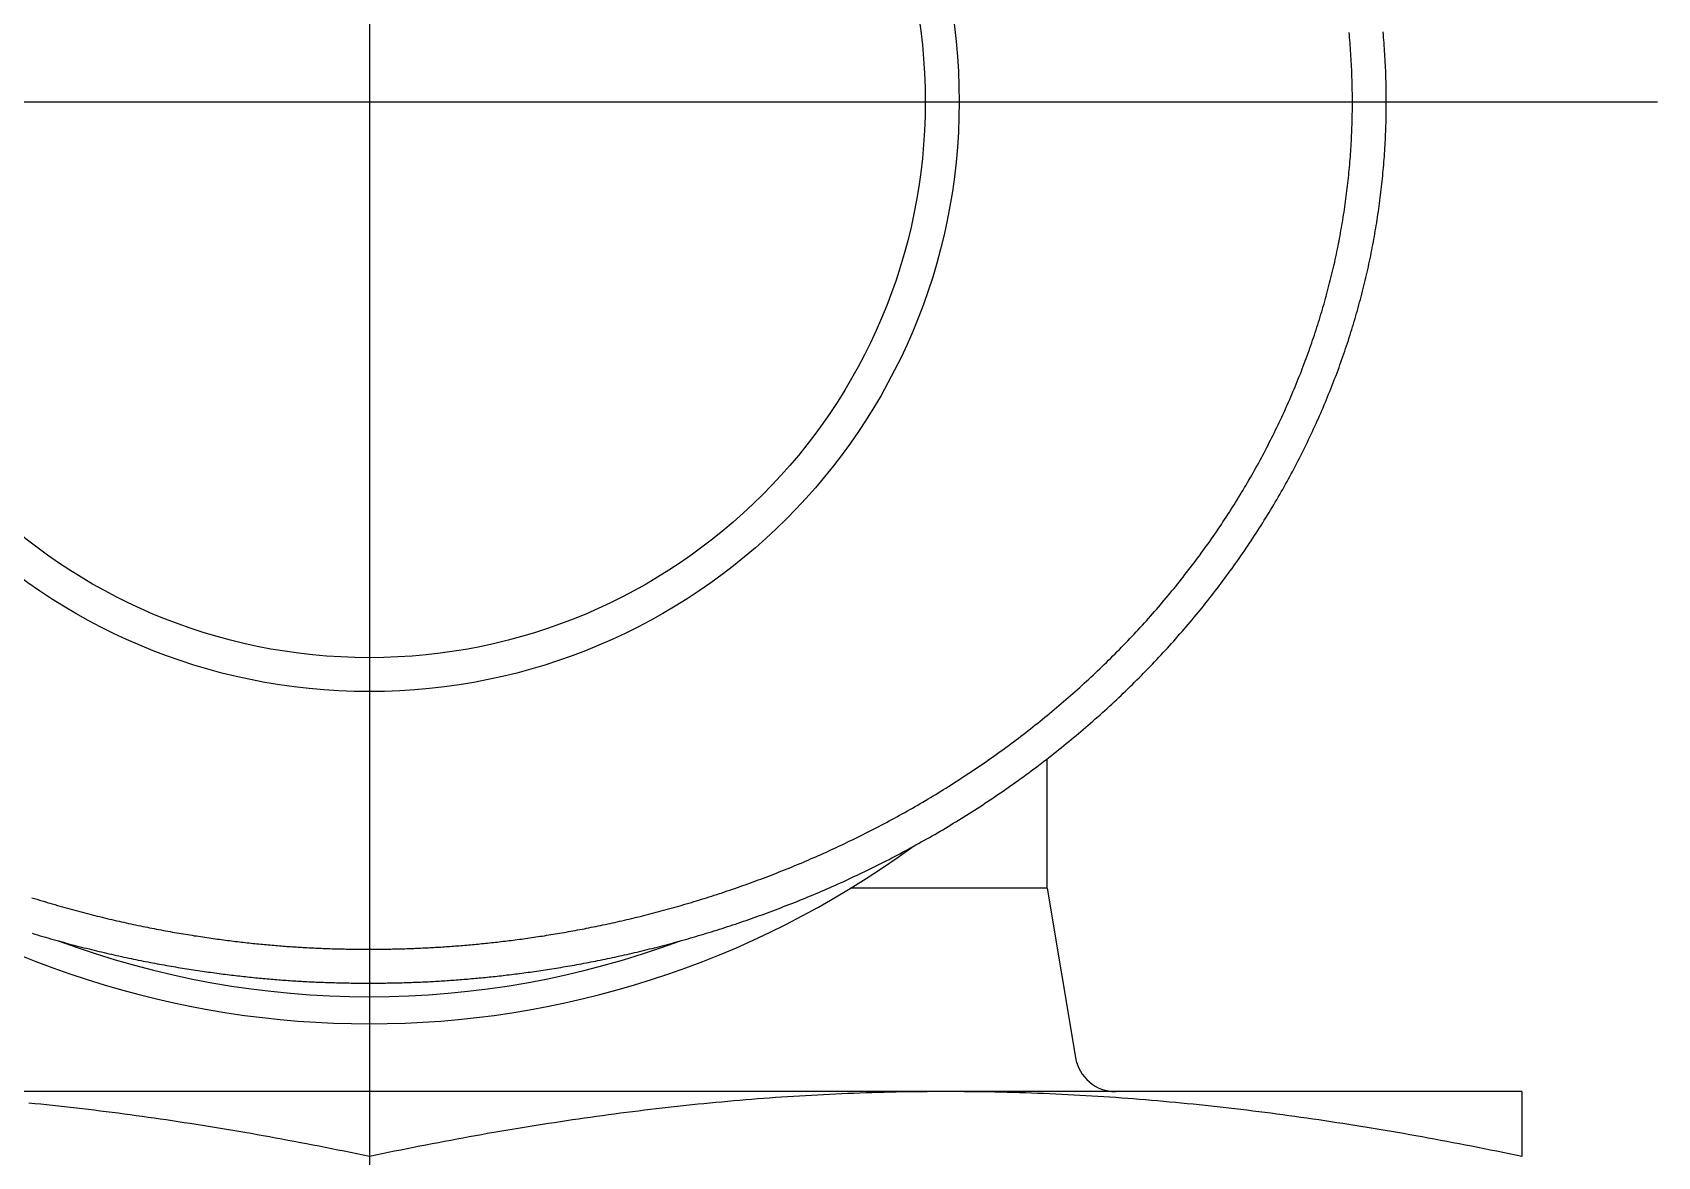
# Model space of a CAD drawing. Extents: x -15.1 to 61.5, y -18.2 to 47.6.
# Drawn here: x 49.56 to 61.54, y 31.02 to 39.31 of the extents above; entities that cross this region are included whole.
import ezdxf

# ---------------------------------------------------------------- set-up
doc = ezdxf.new("R2010")
doc.units = 0
doc.linetypes.add('CENTER', pattern=[50.8, 31.75, -6.35, 6.35, -6.35])
doc.layers.get('0').update_dxf_attribs({"linetype": 'CONTINUOUS'})
doc.layers.add('CENTER', color=1, linetype='CENTER')

msp = doc.modelspace()

# ---------------------------------------------------------------- linework, layer by layer
at = {"color": 7, "linetype": 'CONTINUOUS'}
for p, q in [((57.041369, 33), (57.041369, 33.955186)), ((57.041369, 33), (55.591017, 33)), ((57.041369, 33), (57.249589, 31.75068)), ((60.541369, 31.5), (43.541369, 31.5)), ((60.541369, 31.5), (60.541369, 31.021396))]:
    msp.add_line(p, q, dxfattribs=at)
at = {"color": 7}
for points in [[(52.0414, 32.3, 0), (52.0549, 32.3, 0), (52.0684, 32.3, 0), (52.0819, 32.3001, 0), (52.0954, 32.3002, 0), (52.1089, 32.3002, 0), (52.1224, 32.3004, 0), (52.1359, 32.3005, 0), (52.1494, 32.3006, 0), (52.1629, 32.3008, 0), (52.1764, 32.301, 0), (52.1899, 32.3012, 0), (52.2034, 32.3014, 0), (52.2168, 32.3017, 0), (52.2303, 32.302, 0), (52.2438, 32.3023, 0), (52.2573, 32.3026, 0), (52.2708, 32.3029, 0), (52.2843, 32.3033, 0), (52.2978, 32.3037, 0), (52.3113, 32.3041, 0), (52.3249, 32.3045, 0), (52.3384, 32.305, 0), (52.352, 32.3054, 0), (52.3655, 32.3059, 0), (52.3791, 32.3064, 0), (52.3926, 32.307, 0), (52.4062, 32.3075, 0), (52.4198, 32.3081, 0), (52.4334, 32.3087, 0), (52.4471, 32.3094, 0), (52.4607, 32.31, 0), (52.4744, 32.3107, 0), (52.4881, 32.3114, 0), (52.5018, 32.3121, 0), (52.5155, 32.3128, 0), (52.5292, 32.3136, 0), (52.543, 32.3144, 0), (52.5567, 32.3152, 0), (52.5705, 32.3161, 0), (52.5844, 32.3169, 0), (52.5982, 32.3178, 0), (52.6121, 32.3187, 0), (52.626, 32.3197, 0), (52.6399, 32.3206, 0), (52.6538, 32.3216, 0), (52.6678, 32.3226, 0), (52.6818, 32.3237, 0), (52.6958, 32.3247, 0), (52.7099, 32.3258, 0), (52.724, 32.3269, 0), (52.7381, 32.3281, 0), (52.7523, 32.3292, 0), (52.7665, 32.3304, 0), (52.7807, 32.3316, 0), (52.795, 32.3329, 0), (52.8093, 32.3342, 0), (52.8236, 32.3354, 0), (52.838, 32.3368, 0), (52.8524, 32.3381, 0), (52.8668, 32.3395, 0), (52.8813, 32.3409, 0), (52.8958, 32.3423, 0), (52.9104, 32.3438, 0), (52.925, 32.3453, 0), (52.9396, 32.3468, 0), (52.9543, 32.3483, 0), (52.9691, 32.3499, 0), (52.9839, 32.3515, 0), (52.9987, 32.3532, 0), (53.0136, 32.3548, 0), (53.0285, 32.3565, 0), (53.0435, 32.3583, 0), (53.0585, 32.36, 0), (53.0736, 32.3618, 0), (53.0887, 32.3637, 0), (53.1039, 32.3656, 0), (53.1192, 32.3675, 0), (53.1345, 32.3694, 0), (53.1498, 32.3714, 0), (53.1652, 32.3734, 0), (53.1807, 32.3754, 0), (53.1962, 32.3775, 0), (53.2118, 32.3796, 0), (53.2274, 32.3818, 0), (53.2431, 32.384, 0), (53.2589, 32.3862, 0), (53.2747, 32.3885, 0), (53.2906, 32.3908, 0), (53.3065, 32.3932, 0), (53.3226, 32.3955, 0), (53.3387, 32.398, 0), (53.3548, 32.4005, 0), (53.3711, 32.403, 0), (53.3874, 32.4055, 0), (53.4037, 32.4081, 0), (53.4202, 32.4108, 0), (53.4367, 32.4135, 0), (53.4532, 32.4162, 0), (53.4699, 32.419, 0), (53.4866, 32.4218, 0), (53.5034, 32.4247, 0), (53.5202, 32.4276, 0), (53.5371, 32.4306, 0), (53.554, 32.4336, 0), (53.5711, 32.4366, 0), (53.5882, 32.4397, 0), (53.6053, 32.4429, 0), (53.6225, 32.4461, 0), (53.6398, 32.4493, 0), (53.6571, 32.4526, 0), (53.6745, 32.456, 0), (53.692, 32.4594, 0), (53.7095, 32.4628, 0), (53.7271, 32.4663, 0), (53.7447, 32.4699, 0), (53.7624, 32.4735, 0), (53.7802, 32.4771, 0), (53.798, 32.4808, 0), (53.8159, 32.4846, 0), (53.8338, 32.4884, 0), (53.8517, 32.4922, 0), (53.8697, 32.4961, 0), (53.8878, 32.5001, 0), (53.9059, 32.5041, 0), (53.9241, 32.5082, 0), (53.9423, 32.5123, 0), (53.9605, 32.5165, 0), (53.9788, 32.5207, 0), (53.9971, 32.525, 0), (54.0155, 32.5293, 0), (54.034, 32.5337, 0), (54.0524, 32.5382, 0), (54.0709, 32.5427, 0), (54.0895, 32.5472, 0), (54.1081, 32.5519, 0), (54.1267, 32.5565, 0), (54.1454, 32.5613, 0), (54.1641, 32.566, 0), (54.1829, 32.5709, 0), (54.2016, 32.5758, 0), (54.2205, 32.5807, 0), (54.2393, 32.5857, 0), (54.2582, 32.5908, 0), (54.2772, 32.5959, 0), (54.2961, 32.6011, 0), (54.3152, 32.6063, 0), (54.3342, 32.6116, 0), (54.3533, 32.6169, 0), (54.3724, 32.6223, 0), (54.3915, 32.6278, 0), (54.4107, 32.6333, 0), (54.4299, 32.6389, 0), (54.4491, 32.6445, 0), (54.4684, 32.6502, 0), (54.4877, 32.6559, 0), (54.507, 32.6617, 0), (54.5263, 32.6676, 0), (54.5457, 32.6735, 0), (54.5651, 32.6795, 0), (54.5845, 32.6856, 0), (54.6039, 32.6917, 0), (54.6234, 32.6978, 0), (54.6429, 32.704, 0), (54.6624, 32.7103, 0), (54.682, 32.7167, 0), (54.7015, 32.7231, 0), (54.7211, 32.7295, 0), (54.7407, 32.736, 0), (54.7604, 32.7426, 0), (54.78, 32.7493, 0), (54.7997, 32.756, 0), (54.8193, 32.7627, 0), (54.839, 32.7695, 0), (54.8588, 32.7764, 0), (54.8785, 32.7834, 0), (54.8982, 32.7904, 0), (54.918, 32.7975, 0), (54.9378, 32.8046, 0), (54.9576, 32.8118, 0), (54.9774, 32.819, 0), (54.9972, 32.8264, 0), (55.017, 32.8337, 0), (55.0369, 32.8412, 0), (55.0567, 32.8487, 0), (55.0766, 32.8563, 0), (55.0965, 32.8639, 0), (55.1163, 32.8716, 0), (55.1362, 32.8794, 0), (55.1561, 32.8872, 0), (55.176, 32.8951, 0), (55.1959, 32.903, 0), (55.2159, 32.9111, 0), (55.2358, 32.9191, 0), (55.2557, 32.9273, 0), (55.2756, 32.9355, 0), (55.2956, 32.9438, 0), (55.3155, 32.9521, 0), (55.3354, 32.9605, 0), (55.3554, 32.969, 0), (55.3753, 32.9775, 0), (55.3953, 32.9861, 0), (55.4152, 32.9948, 0), (55.4351, 33.0035, 0), (55.4551, 33.0123, 0), (55.475, 33.0212, 0), (55.495, 33.0302, 0), (55.5149, 33.0392, 0), (55.5349, 33.0482, 0), (55.5548, 33.0574, 0), (55.5748, 33.0666, 0), (55.5947, 33.0759, 0), (55.6147, 33.0852, 0), (55.6347, 33.0946, 0), (55.6546, 33.1041, 0), (55.6746, 33.1137, 0), (55.6945, 33.1233, 0), (55.7145, 33.133, 0), (55.7344, 33.1427, 0), (55.7544, 33.1525, 0), (55.7743, 33.1624, 0), (55.7942, 33.1724, 0), (55.8142, 33.1824, 0), (55.8341, 33.1925, 0), (55.854, 33.2027, 0), (55.8739, 33.2129, 0), (55.8938, 33.2232, 0), (55.9137, 33.2336, 0), (55.9336, 33.244, 0), (55.9535, 33.2545, 0), (55.9733, 33.2651, 0), (55.9932, 33.2757, 0), (56.013, 33.2864, 0), (56.0329, 33.2972, 0), (56.0527, 33.308, 0), (56.0725, 33.3189, 0), (56.0923, 33.3299, 0), (56.1121, 33.3409, 0), (56.1318, 33.352, 0), (56.1516, 33.3632, 0), (56.1713, 33.3745, 0), (56.1911, 33.3858, 0), (56.2108, 33.3972, 0), (56.2304, 33.4086, 0), (56.2501, 33.4201, 0), (56.2698, 33.4317, 0), (56.2894, 33.4434, 0), (56.309, 33.4551, 0), (56.3286, 33.4669, 0), (56.3482, 33.4787, 0), (56.3678, 33.4906, 0), (56.3873, 33.5026, 0), (56.4068, 33.5147, 0), (56.4263, 33.5268, 0), (56.4458, 33.539, 0), (56.4652, 33.5513, 0), (56.4846, 33.5636, 0), (56.504, 33.576, 0), (56.5234, 33.5885, 0), (56.5427, 33.601, 0), (56.5621, 33.6136, 0), (56.5814, 33.6262, 0), (56.6006, 33.639, 0), (56.6199, 33.6518, 0), (56.6391, 33.6646, 0), (56.6583, 33.6776, 0), (56.6774, 33.6906, 0), (56.6965, 33.7036, 0), (56.7156, 33.7168, 0), (56.7347, 33.73, 0), (56.7537, 33.7433, 0), (56.7727, 33.7566, 0), (56.7917, 33.77, 0), (56.8106, 33.7835, 0), (56.8295, 33.797, 0), (56.8484, 33.8106, 0), (56.8672, 33.8243, 0), (56.886, 33.838, 0), (56.9047, 33.8518, 0), (56.9234, 33.8657, 0), (56.9421, 33.8797, 0), (56.9608, 33.8936, 0), (56.9794, 33.9077, 0), (56.9979, 33.9218, 0), (57.0164, 33.936, 0), (57.0349, 33.9503, 0), (57.0534, 33.9646, 0), (57.0717, 33.979, 0), (57.0901, 33.9934, 0), (57.1084, 34.0079, 0), (57.1267, 34.0225, 0), (57.1449, 34.0371, 0), (57.1631, 34.0518, 0), (57.1812, 34.0666, 0), (57.1993, 34.0814, 0), (57.2173, 34.0963, 0), (57.2353, 34.1112, 0), (57.2533, 34.1262, 0), (57.2712, 34.1412, 0), (57.289, 34.1564, 0), (57.3069, 34.1715, 0), (57.3246, 34.1867, 0), (57.3423, 34.202, 0), (57.36, 34.2174, 0), (57.3776, 34.2328, 0), (57.3951, 34.2482, 0), (57.4127, 34.2638, 0), (57.4301, 34.2793, 0), (57.4475, 34.295, 0), (57.4649, 34.3106, 0), (57.4822, 34.3264, 0), (57.4994, 34.3422, 0), (57.5166, 34.358, 0), (57.5337, 34.3739, 0), (57.5508, 34.3899, 0), (57.5678, 34.4059, 0), (57.5848, 34.422, 0), (57.6017, 34.4381, 0), (57.6185, 34.4543, 0), (57.6353, 34.4705, 0), (57.6521, 34.4868, 0), (57.6687, 34.5031, 0), (57.6853, 34.5195, 0), (57.7019, 34.5359, 0), (57.7184, 34.5524, 0), (57.7348, 34.569, 0), (57.7512, 34.5856, 0), (57.7675, 34.6022, 0), (57.7838, 34.6189, 0), (57.7999, 34.6356, 0), (57.8161, 34.6524, 0), (57.8321, 34.6693, 0), (57.8481, 34.6861, 0), (57.864, 34.7031, 0), (57.8799, 34.7201, 0), (57.8957, 34.7371, 0), (57.9114, 34.7542, 0), (57.9271, 34.7713, 0), (57.9427, 34.7885, 0), (57.9582, 34.8057, 0), (57.9736, 34.8229, 0), (57.989, 34.8402, 0), (58.0043, 34.8576, 0), (58.0196, 34.875, 0), (58.0347, 34.8924, 0), (58.0498, 34.9099, 0), (58.0649, 34.9274, 0), (58.0798, 34.9449, 0), (58.0947, 34.9625, 0), (58.1095, 34.9802, 0), (58.1243, 34.9978, 0), (58.139, 35.0155, 0), (58.1536, 35.0333, 0), (58.1681, 35.0511, 0), (58.1826, 35.0689, 0), (58.197, 35.0868, 0), (58.2113, 35.1047, 0), (58.2255, 35.1226, 0), (58.2397, 35.1406, 0), (58.2538, 35.1586, 0), (58.2678, 35.1766, 0), (58.2818, 35.1947, 0), (58.2957, 35.2128, 0), (58.3095, 35.231, 0), (58.3232, 35.2492, 0), (58.3369, 35.2674, 0), (58.3504, 35.2856, 0), (58.3639, 35.3039, 0), (58.3774, 35.3222, 0), (58.3907, 35.3405, 0), (58.404, 35.3589, 0), (58.4172, 35.3773, 0), (58.4303, 35.3958, 0), (58.4434, 35.4142, 0), (58.4564, 35.4327, 0), (58.4693, 35.4512, 0), (58.4821, 35.4698, 0), (58.4948, 35.4884, 0), (58.5075, 35.507, 0), (58.5201, 35.5256, 0), (58.5326, 35.5442, 0), (58.5451, 35.5629, 0), (58.5574, 35.5816, 0), (58.5697, 35.6004, 0), (58.5819, 35.6191, 0), (58.594, 35.6379, 0), (58.6061, 35.6567, 0), (58.618, 35.6756, 0), (58.6299, 35.6944, 0), (58.6417, 35.7133, 0), (58.6535, 35.7322, 0), (58.6651, 35.7511, 0), (58.6767, 35.7701, 0), (58.6882, 35.789, 0), (58.6996, 35.808, 0), (58.7109, 35.827, 0), (58.7221, 35.846, 0), (58.7333, 35.8651, 0), (58.7444, 35.8842, 0), (58.7554, 35.9032, 0), (58.7663, 35.9224, 0), (58.7772, 35.9415, 0), (58.788, 35.9606, 0), (58.7987, 35.9798, 0), (58.8093, 35.999, 0), (58.8198, 36.0182, 0), (58.8303, 36.0375, 0), (58.8407, 36.0567, 0), (58.851, 36.076, 0), (58.8612, 36.0953, 0), (58.8714, 36.1146, 0), (58.8814, 36.1339, 0), (58.8914, 36.1533, 0), (58.9014, 36.1726, 0), (58.9112, 36.192, 0), (58.921, 36.2114, 0), (58.9307, 36.2308, 0), (58.9403, 36.2503, 0), (58.9498, 36.2697, 0), (58.9592, 36.2892, 0), (58.9686, 36.3087, 0), (58.9779, 36.3282, 0), (58.9871, 36.3477, 0), (58.9963, 36.3673, 0), (59.0053, 36.3868, 0), (59.0143, 36.4064, 0), (59.0232, 36.426, 0), (59.0321, 36.4456, 0), (59.0408, 36.4652, 0), (59.0495, 36.4849, 0), (59.0581, 36.5045, 0), (59.0666, 36.5242, 0), (59.0751, 36.5439, 0), (59.0835, 36.5636, 0), (59.0918, 36.5833, 0), (59.1, 36.603, 0), (59.1081, 36.6228, 0), (59.1162, 36.6425, 0), (59.1242, 36.6623, 0), (59.1321, 36.6821, 0), (59.1399, 36.7019, 0), (59.1477, 36.7217, 0), (59.1553, 36.7415, 0), (59.1629, 36.7613, 0), (59.1705, 36.7812, 0), (59.1779, 36.8011, 0), (59.1853, 36.8209, 0), (59.1926, 36.8408, 0), (59.1998, 36.8607, 0), (59.2069, 36.8806, 0), (59.214, 36.9006, 0), (59.221, 36.9205, 0), (59.2279, 36.9404, 0), (59.2347, 36.9604, 0), (59.2415, 36.9804, 0), (59.2482, 37.0003, 0), (59.2548, 37.0203, 0), (59.2613, 37.0403, 0), (59.2678, 37.0603, 0), (59.2741, 37.0804, 0), (59.2804, 37.1004, 0), (59.2867, 37.1204, 0), (59.2928, 37.1405, 0), (59.2989, 37.1605, 0), (59.3049, 37.1806, 0), (59.3108, 37.2007, 0), (59.3166, 37.2208, 0), (59.3224, 37.2409, 0), (59.3281, 37.261, 0), (59.3337, 37.2811, 0), (59.3393, 37.3012, 0), (59.3447, 37.3213, 0), (59.3501, 37.3415, 0), (59.3554, 37.3616, 0), (59.3607, 37.3818, 0), (59.3658, 37.4019, 0), (59.3709, 37.4221, 0), (59.3759, 37.4423, 0), (59.3809, 37.4625, 0), (59.3857, 37.4827, 0), (59.3905, 37.5029, 0), (59.3952, 37.5231, 0), (59.3999, 37.5433, 0), (59.4044, 37.5635, 0), (59.4089, 37.5837, 0), (59.4133, 37.604, 0), (59.4177, 37.6242, 0), (59.4219, 37.6445, 0), (59.4261, 37.6647, 0), (59.4302, 37.685, 0), (59.4342, 37.7052, 0), (59.4382, 37.7255, 0), (59.4421, 37.7458, 0), (59.4459, 37.7661, 0), (59.4496, 37.7864, 0), (59.4533, 37.8067, 0), (59.4569, 37.827, 0), (59.4604, 37.8473, 0), (59.4638, 37.8676, 0), (59.4672, 37.8879, 0), (59.4705, 37.9082, 0), (59.4737, 37.9285, 0), (59.4768, 37.9489, 0), (59.4799, 37.9692, 0), (59.4828, 37.9895, 0), (59.4858, 38.0099, 0), (59.4886, 38.0302, 0), (59.4914, 38.0506, 0), (59.494, 38.0709, 0), (59.4967, 38.0913, 0), (59.4992, 38.1116, 0), (59.5017, 38.132, 0), (59.5041, 38.1524, 0), (59.5064, 38.1727, 0), (59.5086, 38.1931, 0), (59.5108, 38.2135, 0), (59.5129, 38.2339, 0), (59.5149, 38.2542, 0), (59.5168, 38.2746, 0), (59.5187, 38.295, 0), (59.5205, 38.3154, 0), (59.5222, 38.3358, 0), (59.5239, 38.3562, 0), (59.5254, 38.3766, 0), (59.5269, 38.397, 0), (59.5284, 38.4174, 0), (59.5297, 38.4378, 0), (59.531, 38.4582, 0), (59.5322, 38.4786, 0), (59.5333, 38.499, 0), (59.5344, 38.5194, 0), (59.5354, 38.5398, 0), (59.5363, 38.5602, 0), (59.5371, 38.5807, 0), (59.5378, 38.6011, 0), (59.5385, 38.6215, 0), (59.5391, 38.6419, 0), (59.5397, 38.6623, 0), (59.5401, 38.6827, 0), (59.5405, 38.7032, 0), (59.5408, 38.7236, 0), (59.5411, 38.744, 0), (59.5412, 38.7644, 0), (59.5413, 38.7848, 0), (59.5414, 38.8053, 0), (59.5413, 38.8257, 0), (59.5412, 38.8461, 0), (59.541, 38.8665, 0), (59.5407, 38.8869, 0), (59.5403, 38.9073, 0), (59.5399, 38.9277, 0), (59.5394, 38.9481, 0), (59.5388, 38.9685, 0), (59.5382, 38.9889, 0), (59.5375, 39.0093, 0), (59.5367, 39.0297, 0), (59.5358, 39.0501, 0), (59.5349, 39.0705, 0), (59.5338, 39.0909, 0), (59.5328, 39.1113, 0), (59.5316, 39.1317, 0), (59.5304, 39.1521, 0), (59.529, 39.1724, 0), (59.5277, 39.1928, 0), (59.5262, 39.2132, 0), (59.5247, 39.2335, 0), (59.5231, 39.2539, 0), (59.5214, 39.2742, 0), (59.5196, 39.2946, 0), (59.5178, 39.3149, 0)], [(52.0414, 32.55, 0), (52.0545, 32.55, 0), (52.0676, 32.55, 0), (52.0808, 32.5501, 0), (52.0939, 32.5502, 0), (52.107, 32.5502, 0), (52.1201, 32.5503, 0), (52.1332, 32.5505, 0), (52.1463, 32.5506, 0), (52.1594, 32.5508, 0), (52.1725, 32.551, 0), (52.1856, 32.5512, 0), (52.1987, 32.5514, 0), (52.2118, 32.5517, 0), (52.2249, 32.5519, 0), (52.238, 32.5522, 0), (52.2511, 32.5525, 0), (52.2642, 32.5528, 0), (52.2773, 32.5532, 0), (52.2904, 32.5536, 0), (52.3035, 32.554, 0), (52.3167, 32.5544, 0), (52.3298, 32.5548, 0), (52.343, 32.5553, 0), (52.3561, 32.5557, 0), (52.3693, 32.5562, 0), (52.3825, 32.5568, 0), (52.3957, 32.5573, 0), (52.4089, 32.5579, 0), (52.4221, 32.5585, 0), (52.4354, 32.5591, 0), (52.4486, 32.5597, 0), (52.4619, 32.5604, 0), (52.4752, 32.5611, 0), (52.4885, 32.5618, 0), (52.5018, 32.5625, 0), (52.5151, 32.5632, 0), (52.5285, 32.564, 0), (52.5418, 32.5648, 0), (52.5552, 32.5656, 0), (52.5687, 32.5664, 0), (52.5821, 32.5673, 0), (52.5956, 32.5682, 0), (52.6091, 32.5691, 0), (52.6226, 32.57, 0), (52.6361, 32.571, 0), (52.6497, 32.572, 0), (52.6633, 32.573, 0), (52.6769, 32.574, 0), (52.6906, 32.5751, 0), (52.7043, 32.5762, 0), (52.718, 32.5773, 0), (52.7317, 32.5784, 0), (52.7455, 32.5796, 0), (52.7593, 32.5807, 0), (52.7732, 32.5819, 0), (52.787, 32.5832, 0), (52.801, 32.5844, 0), (52.8149, 32.5857, 0), (52.8289, 32.587, 0), (52.8429, 32.5883, 0), (52.857, 32.5897, 0), (52.8711, 32.5911, 0), (52.8852, 32.5925, 0), (52.8994, 32.594, 0), (52.9136, 32.5954, 0), (52.9279, 32.5969, 0), (52.9422, 32.5985, 0), (52.9566, 32.6, 0), (52.971, 32.6016, 0), (52.9854, 32.6032, 0), (52.9999, 32.6049, 0), (53.0145, 32.6066, 0), (53.0291, 32.6083, 0), (53.0437, 32.6101, 0), (53.0584, 32.6118, 0), (53.0732, 32.6136, 0), (53.088, 32.6155, 0), (53.1028, 32.6174, 0), (53.1177, 32.6193, 0), (53.1327, 32.6213, 0), (53.1477, 32.6232, 0), (53.1627, 32.6253, 0), (53.1779, 32.6273, 0), (53.193, 32.6294, 0), (53.2083, 32.6315, 0), (53.2236, 32.6337, 0), (53.239, 32.6359, 0), (53.2544, 32.6382, 0), (53.2699, 32.6404, 0), (53.2854, 32.6428, 0), (53.301, 32.6451, 0), (53.3167, 32.6475, 0), (53.3325, 32.65, 0), (53.3483, 32.6525, 0), (53.3642, 32.655, 0), (53.3802, 32.6576, 0), (53.3962, 32.6602, 0), (53.4123, 32.6628, 0), (53.4284, 32.6655, 0), (53.4446, 32.6683, 0), (53.4609, 32.6711, 0), (53.4773, 32.6739, 0), (53.4937, 32.6768, 0), (53.5101, 32.6797, 0), (53.5267, 32.6827, 0), (53.5432, 32.6857, 0), (53.5599, 32.6887, 0), (53.5766, 32.6918, 0), (53.5934, 32.695, 0), (53.6102, 32.6982, 0), (53.6271, 32.7014, 0), (53.644, 32.7047, 0), (53.661, 32.7081, 0), (53.6781, 32.7115, 0), (53.6952, 32.7149, 0), (53.7124, 32.7184, 0), (53.7296, 32.7219, 0), (53.7469, 32.7255, 0), (53.7642, 32.7292, 0), (53.7816, 32.7329, 0), (53.7991, 32.7366, 0), (53.8165, 32.7404, 0), (53.8341, 32.7442, 0), (53.8516, 32.7481, 0), (53.8692, 32.7521, 0), (53.8869, 32.7561, 0), (53.9046, 32.7602, 0), (53.9224, 32.7643, 0), (53.9402, 32.7684, 0), (53.958, 32.7726, 0), (53.9759, 32.7769, 0), (53.9938, 32.7812, 0), (54.0118, 32.7856, 0), (54.0298, 32.79, 0), (54.0478, 32.7945, 0), (54.0659, 32.799, 0), (54.084, 32.8036, 0), (54.1022, 32.8082, 0), (54.1203, 32.8129, 0), (54.1386, 32.8177, 0), (54.1568, 32.8225, 0), (54.1751, 32.8273, 0), (54.1935, 32.8322, 0), (54.2119, 32.8372, 0), (54.2303, 32.8422, 0), (54.2487, 32.8473, 0), (54.2672, 32.8524, 0), (54.2857, 32.8576, 0), (54.3042, 32.8628, 0), (54.3228, 32.8681, 0), (54.3414, 32.8735, 0), (54.36, 32.8789, 0), (54.3786, 32.8844, 0), (54.3973, 32.8899, 0), (54.416, 32.8954, 0), (54.4348, 32.9011, 0), (54.4535, 32.9068, 0), (54.4723, 32.9125, 0), (54.4911, 32.9183, 0), (54.51, 32.9242, 0), (54.5288, 32.9301, 0), (54.5477, 32.9361, 0), (54.5666, 32.9421, 0), (54.5855, 32.9482, 0), (54.6045, 32.9543, 0), (54.6235, 32.9605, 0), (54.6424, 32.9668, 0), (54.6615, 32.9731, 0), (54.6805, 32.9795, 0), (54.6995, 32.9859, 0), (54.7186, 32.9924, 0), (54.7377, 32.999, 0), (54.7568, 33.0056, 0), (54.7759, 33.0123, 0), (54.795, 33.019, 0), (54.8142, 33.0258, 0), (54.8333, 33.0327, 0), (54.8525, 33.0396, 0), (54.8717, 33.0466, 0), (54.8909, 33.0536, 0), (54.9101, 33.0607, 0), (54.9293, 33.0679, 0), (54.9486, 33.0751, 0), (54.9678, 33.0824, 0), (54.9871, 33.0897, 0), (55.0063, 33.0971, 0), (55.0256, 33.1046, 0), (55.0449, 33.1121, 0), (55.0641, 33.1197, 0), (55.0834, 33.1273, 0), (55.1027, 33.135, 0), (55.122, 33.1428, 0), (55.1413, 33.1506, 0), (55.1606, 33.1585, 0), (55.18, 33.1665, 0), (55.1993, 33.1745, 0), (55.2186, 33.1826, 0), (55.2379, 33.1907, 0), (55.2572, 33.1989, 0), (55.2765, 33.2072, 0), (55.2959, 33.2155, 0), (55.3152, 33.2239, 0), (55.3345, 33.2324, 0), (55.3538, 33.2409, 0), (55.3731, 33.2495, 0), (55.3925, 33.2582, 0), (55.4118, 33.2669, 0), (55.4311, 33.2757, 0), (55.4504, 33.2845, 0), (55.4698, 33.2935, 0), (55.4891, 33.3024, 0), (55.5084, 33.3115, 0), (55.5278, 33.3206, 0), (55.5471, 33.3298, 0), (55.5664, 33.339, 0), (55.5857, 33.3484, 0), (55.605, 33.3577, 0), (55.6244, 33.3672, 0), (55.6437, 33.3767, 0), (55.663, 33.3863, 0), (55.6823, 33.3959, 0), (55.7016, 33.4056, 0), (55.7208, 33.4154, 0), (55.7401, 33.4252, 0), (55.7594, 33.4351, 0), (55.7787, 33.4451, 0), (55.7979, 33.4551, 0), (55.8172, 33.4652, 0), (55.8364, 33.4754, 0), (55.8556, 33.4856, 0), (55.8749, 33.4959, 0), (55.8941, 33.5063, 0), (55.9133, 33.5167, 0), (55.9324, 33.5272, 0), (55.9516, 33.5377, 0), (55.9708, 33.5484, 0), (55.9899, 33.5591, 0), (56.009, 33.5698, 0), (56.0281, 33.5806, 0), (56.0472, 33.5915, 0), (56.0663, 33.6024, 0), (56.0854, 33.6135, 0), (56.1044, 33.6245, 0), (56.1235, 33.6357, 0), (56.1425, 33.6469, 0), (56.1615, 33.6581, 0), (56.1804, 33.6695, 0), (56.1994, 33.6809, 0), (56.2183, 33.6923, 0), (56.2372, 33.7039, 0), (56.2561, 33.7155, 0), (56.275, 33.7271, 0), (56.2939, 33.7389, 0), (56.3127, 33.7506, 0), (56.3315, 33.7625, 0), (56.3503, 33.7744, 0), (56.369, 33.7864, 0), (56.3877, 33.7984, 0), (56.4065, 33.8106, 0), (56.4251, 33.8227, 0), (56.4438, 33.835, 0), (56.4624, 33.8473, 0), (56.481, 33.8597, 0), (56.4996, 33.8721, 0), (56.5181, 33.8846, 0), (56.5366, 33.8972, 0), (56.5551, 33.9098, 0), (56.5735, 33.9225, 0), (56.592, 33.9352, 0), (56.6104, 33.9481, 0), (56.6287, 33.961, 0), (56.647, 33.9739, 0), (56.6653, 33.9869, 0), (56.6836, 34, 0), (56.7018, 34.0132, 0), (56.72, 34.0264, 0), (56.7381, 34.0396, 0), (56.7563, 34.053, 0), (56.7743, 34.0664, 0), (56.7924, 34.0798, 0), (56.8104, 34.0934, 0), (56.8283, 34.1069, 0), (56.8462, 34.1206, 0), (56.8641, 34.1343, 0), (56.882, 34.148, 0), (56.8998, 34.1619, 0), (56.9175, 34.1758, 0), (56.9352, 34.1897, 0), (56.9529, 34.2037, 0), (56.9706, 34.2178, 0), (56.9882, 34.2319, 0), (57.0057, 34.2461, 0), (57.0232, 34.2603, 0), (57.0407, 34.2746, 0), (57.0581, 34.289, 0), (57.0754, 34.3034, 0), (57.0928, 34.3178, 0), (57.11, 34.3324, 0), (57.1273, 34.3469, 0), (57.1444, 34.3616, 0), (57.1616, 34.3763, 0), (57.1787, 34.391, 0), (57.1957, 34.4058, 0), (57.2127, 34.4207, 0), (57.2296, 34.4356, 0), (57.2465, 34.4506, 0), (57.2633, 34.4656, 0), (57.2801, 34.4806, 0), (57.2969, 34.4958, 0), (57.3135, 34.511, 0), (57.3302, 34.5262, 0), (57.3467, 34.5415, 0), (57.3633, 34.5568, 0), (57.3797, 34.5722, 0), (57.3961, 34.5876, 0), (57.4125, 34.6031, 0), (57.4288, 34.6187, 0), (57.445, 34.6343, 0), (57.4612, 34.6499, 0), (57.4773, 34.6656, 0), (57.4934, 34.6813, 0), (57.5094, 34.6971, 0), (57.5254, 34.713, 0), (57.5413, 34.7289, 0), (57.5571, 34.7448, 0), (57.5729, 34.7608, 0), (57.5886, 34.7768, 0), (57.6042, 34.7929, 0), (57.6198, 34.809, 0), (57.6354, 34.8252, 0), (57.6508, 34.8414, 0), (57.6662, 34.8577, 0), (57.6816, 34.874, 0), (57.6968, 34.8903, 0), (57.7121, 34.9067, 0), (57.7272, 34.9232, 0), (57.7423, 34.9397, 0), (57.7573, 34.9562, 0), (57.7722, 34.9728, 0), (57.7871, 34.9894, 0), (57.8019, 35.0061, 0), (57.8167, 35.0228, 0), (57.8313, 35.0395, 0), (57.8459, 35.0563, 0), (57.8605, 35.0731, 0), (57.8749, 35.0899, 0), (57.8893, 35.1068, 0), (57.9037, 35.1238, 0), (57.9179, 35.1407, 0), (57.9321, 35.1577, 0), (57.9463, 35.1748, 0), (57.9603, 35.1919, 0), (57.9743, 35.209, 0), (57.9882, 35.2261, 0), (58.002, 35.2433, 0), (58.0158, 35.2605, 0), (58.0295, 35.2778, 0), (58.0432, 35.2951, 0), (58.0567, 35.3124, 0), (58.0702, 35.3297, 0), (58.0836, 35.3471, 0), (58.097, 35.3645, 0), (58.1102, 35.382, 0), (58.1234, 35.3995, 0), (58.1366, 35.417, 0), (58.1496, 35.4345, 0), (58.1626, 35.4521, 0), (58.1755, 35.4697, 0), (58.1884, 35.4873, 0), (58.2011, 35.505, 0), (58.2138, 35.5227, 0), (58.2264, 35.5404, 0), (58.239, 35.5581, 0), (58.2515, 35.5759, 0), (58.2639, 35.5937, 0), (58.2762, 35.6115, 0), (58.2884, 35.6294, 0), (58.3006, 35.6473, 0), (58.3127, 35.6652, 0), (58.3247, 35.6831, 0), (58.3367, 35.701, 0), (58.3485, 35.719, 0), (58.3603, 35.737, 0), (58.3721, 35.755, 0), (58.3837, 35.7731, 0), (58.3953, 35.7911, 0), (58.4068, 35.8092, 0), (58.4182, 35.8273, 0), (58.4295, 35.8454, 0), (58.4408, 35.8636, 0), (58.452, 35.8817, 0), (58.4631, 35.8999, 0), (58.4741, 35.9181, 0), (58.485, 35.9364, 0), (58.4959, 35.9546, 0), (58.5067, 35.9729, 0), (58.5174, 35.9911, 0), (58.5281, 36.0094, 0), (58.5386, 36.0278, 0), (58.5491, 36.0461, 0), (58.5595, 36.0645, 0), (58.5699, 36.0828, 0), (58.5801, 36.1012, 0), (58.5903, 36.1197, 0), (58.6004, 36.1381, 0), (58.6105, 36.1565, 0), (58.6204, 36.175, 0), (58.6303, 36.1935, 0), (58.6401, 36.212, 0), (58.6499, 36.2305, 0), (58.6595, 36.2491, 0), (58.6691, 36.2676, 0), (58.6786, 36.2862, 0), (58.6881, 36.3048, 0), (58.6974, 36.3234, 0), (58.7067, 36.342, 0), (58.7159, 36.3606, 0), (58.7251, 36.3793, 0), (58.7341, 36.398, 0), (58.7431, 36.4167, 0), (58.7521, 36.4354, 0), (58.7609, 36.4541, 0), (58.7697, 36.4728, 0), (58.7783, 36.4916, 0), (58.787, 36.5103, 0), (58.7955, 36.5291, 0), (58.804, 36.5479, 0), (58.8124, 36.5667, 0), (58.8207, 36.5855, 0), (58.8289, 36.6043, 0), (58.8371, 36.6232, 0), (58.8452, 36.6421, 0), (58.8532, 36.6609, 0), (58.8611, 36.6798, 0), (58.869, 36.6987, 0), (58.8768, 36.7176, 0), (58.8845, 36.7366, 0), (58.8922, 36.7555, 0), (58.8998, 36.7745, 0), (58.9073, 36.7934, 0), (58.9147, 36.8124, 0), (58.922, 36.8314, 0), (58.9293, 36.8504, 0), (58.9365, 36.8694, 0), (58.9437, 36.8884, 0), (58.9507, 36.9074, 0), (58.9577, 36.9265, 0), (58.9646, 36.9455, 0), (58.9715, 36.9646, 0), (58.9782, 36.9837, 0), (58.9849, 37.0028, 0), (58.9915, 37.0219, 0), (58.9981, 37.041, 0), (59.0045, 37.0601, 0), (59.0109, 37.0792, 0), (59.0173, 37.0983, 0), (59.0235, 37.1175, 0), (59.0297, 37.1366, 0), (59.0358, 37.1558, 0), (59.0418, 37.175, 0), (59.0478, 37.1942, 0), (59.0537, 37.2133, 0), (59.0595, 37.2325, 0), (59.0652, 37.2517, 0), (59.0709, 37.271, 0), (59.0765, 37.2902, 0), (59.082, 37.3094, 0), (59.0874, 37.3286, 0), (59.0928, 37.3479, 0), (59.0981, 37.3671, 0), (59.1034, 37.3864, 0), (59.1085, 37.4057, 0), (59.1136, 37.4249, 0), (59.1186, 37.4442, 0), (59.1235, 37.4635, 0), (59.1284, 37.4828, 0), (59.1332, 37.5021, 0), (59.1379, 37.5214, 0), (59.1426, 37.5407, 0), (59.1472, 37.5601, 0), (59.1517, 37.5794, 0), (59.1561, 37.5987, 0), (59.1605, 37.6181, 0), (59.1647, 37.6374, 0), (59.169, 37.6568, 0), (59.1731, 37.6761, 0), (59.1772, 37.6955, 0), (59.1812, 37.7148, 0), (59.1851, 37.7342, 0), (59.189, 37.7536, 0), (59.1928, 37.773, 0), (59.1965, 37.7924, 0), (59.2001, 37.8118, 0), (59.2037, 37.8312, 0), (59.2072, 37.8506, 0), (59.2106, 37.87, 0), (59.214, 37.8894, 0), (59.2172, 37.9088, 0), (59.2205, 37.9282, 0), (59.2236, 37.9477, 0), (59.2267, 37.9671, 0), (59.2297, 37.9865, 0), (59.2326, 38.006, 0), (59.2354, 38.0254, 0), (59.2382, 38.0449, 0), (59.2409, 38.0643, 0), (59.2436, 38.0838, 0), (59.2461, 38.1032, 0), (59.2486, 38.1227, 0), (59.2511, 38.1421, 0), (59.2534, 38.1616, 0), (59.2557, 38.1811, 0), (59.2579, 38.2005, 0), (59.2601, 38.22, 0), (59.2621, 38.2395, 0), (59.2641, 38.2589, 0), (59.2661, 38.2784, 0), (59.2679, 38.2979, 0), (59.2697, 38.3174, 0), (59.2714, 38.3369, 0), (59.2731, 38.3564, 0), (59.2746, 38.3759, 0), (59.2761, 38.3953, 0), (59.2776, 38.4148, 0), (59.2789, 38.4343, 0), (59.2802, 38.4538, 0), (59.2815, 38.4733, 0), (59.2826, 38.4929, 0), (59.2837, 38.5124, 0), (59.2847, 38.5319, 0), (59.2856, 38.5514, 0), (59.2865, 38.5709, 0), (59.2873, 38.5904, 0), (59.288, 38.6099, 0), (59.2887, 38.6294, 0), (59.2892, 38.6489, 0), (59.2898, 38.6684, 0), (59.2902, 38.688, 0), (59.2906, 38.7075, 0), (59.2909, 38.727, 0), (59.2911, 38.7465, 0), (59.2913, 38.766, 0), (59.2913, 38.7855, 0), (59.2914, 38.805, 0), (59.2913, 38.8245, 0), (59.2912, 38.844, 0), (59.291, 38.8636, 0), (59.2907, 38.8831, 0), (59.2904, 38.9026, 0), (59.29, 38.9221, 0), (59.2895, 38.9416, 0), (59.289, 38.9611, 0), (59.2883, 38.9806, 0), (59.2876, 39.0001, 0), (59.2869, 39.0196, 0), (59.2861, 39.039, 0), (59.2852, 39.0585, 0), (59.2842, 39.078, 0), (59.2831, 39.0975, 0), (59.282, 39.117, 0), (59.2808, 39.1364, 0), (59.2796, 39.1559, 0), (59.2783, 39.1754, 0), (59.2769, 39.1948, 0), (59.2754, 39.2143, 0), (59.2739, 39.2338, 0), (59.2723, 39.2532, 0), (59.2706, 39.2727, 0), (59.2688, 39.2921, 0), (59.267, 39.3115, 0)], [(49.553, 32.9299, 0), (49.5719, 32.924, 0), (49.5907, 32.9181, 0), (49.6095, 32.9123, 0), (49.6283, 32.9066, 0), (49.6471, 32.9009, 0), (49.6658, 32.8953, 0), (49.6846, 32.8897, 0), (49.7033, 32.8842, 0), (49.7219, 32.8788, 0), (49.7406, 32.8734, 0), (49.7592, 32.868, 0), (49.7777, 32.8628, 0), (49.7963, 32.8575, 0), (49.8148, 32.8524, 0), (49.8333, 32.8473, 0), (49.8517, 32.8422, 0), (49.8702, 32.8372, 0), (49.8885, 32.8323, 0), (49.9069, 32.8274, 0), (49.9252, 32.8225, 0), (49.9435, 32.8177, 0), (49.9617, 32.813, 0), (49.98, 32.8083, 0), (49.9981, 32.8037, 0), (50.0163, 32.7992, 0), (50.0344, 32.7947, 0), (50.0524, 32.7902, 0), (50.0704, 32.7858, 0), (50.0884, 32.7814, 0), (50.1063, 32.7771, 0), (50.1242, 32.7729, 0), (50.1421, 32.7687, 0), (50.1599, 32.7645, 0), (50.1776, 32.7605, 0), (50.1953, 32.7564, 0), (50.213, 32.7524, 0), (50.2306, 32.7485, 0), (50.2482, 32.7446, 0), (50.2657, 32.7407, 0), (50.2832, 32.7369, 0), (50.3006, 32.7332, 0), (50.318, 32.7295, 0), (50.3353, 32.7259, 0), (50.3526, 32.7223, 0), (50.3698, 32.7187, 0), (50.387, 32.7152, 0), (50.4041, 32.7118, 0), (50.4212, 32.7084, 0), (50.4382, 32.705, 0), (50.4552, 32.7017, 0), (50.4721, 32.6985, 0), (50.4889, 32.6952, 0), (50.5057, 32.6921, 0), (50.5224, 32.689, 0), (50.5391, 32.6859, 0), (50.5557, 32.6829, 0), (50.5723, 32.6799, 0), (50.5887, 32.6769, 0), (50.6052, 32.674, 0), (50.6215, 32.6712, 0), (50.6378, 32.6684, 0), (50.6541, 32.6656, 0), (50.6703, 32.6629, 0), (50.6864, 32.6603, 0), (50.7024, 32.6576, 0), (50.7184, 32.655, 0), (50.7343, 32.6525, 0), (50.7502, 32.65, 0), (50.7659, 32.6476, 0), (50.7816, 32.6451, 0), (50.7973, 32.6428, 0), (50.8129, 32.6404, 0), (50.8284, 32.6382, 0), (50.8438, 32.6359, 0), (50.8591, 32.6337, 0), (50.8745, 32.6315, 0), (50.8897, 32.6294, 0), (50.9049, 32.6273, 0), (50.92, 32.6252, 0), (50.9351, 32.6232, 0), (50.9501, 32.6212, 0), (50.9651, 32.6192, 0), (50.98, 32.6173, 0), (50.9948, 32.6154, 0), (51.0096, 32.6135, 0), (51.0244, 32.6116, 0), (51.0391, 32.6098, 0), (51.0537, 32.608, 0), (51.0683, 32.6063, 0), (51.0829, 32.6046, 0), (51.0974, 32.6029, 0), (51.1118, 32.6012, 0), (51.1262, 32.5996, 0), (51.1406, 32.598, 0), (51.1549, 32.5964, 0), (51.1692, 32.5949, 0), (51.1834, 32.5934, 0), (51.1976, 32.5919, 0), (51.2118, 32.5905, 0), (51.2259, 32.5891, 0), (51.2399, 32.5877, 0), (51.254, 32.5863, 0), (51.268, 32.585, 0), (51.2819, 32.5837, 0), (51.2958, 32.5824, 0), (51.3097, 32.5812, 0), (51.3236, 32.5799, 0), (51.3374, 32.5788, 0), (51.3512, 32.5776, 0), (51.3649, 32.5765, 0), (51.3786, 32.5753, 0), (51.3923, 32.5743, 0), (51.406, 32.5732, 0), (51.4196, 32.5722, 0), (51.4332, 32.5712, 0), (51.4468, 32.5702, 0), (51.4603, 32.5692, 0), (51.4738, 32.5683, 0), (51.4873, 32.5674, 0), (51.5008, 32.5665, 0), (51.5142, 32.5657, 0), (51.5276, 32.5649, 0), (51.541, 32.5641, 0), (51.5544, 32.5633, 0), (51.5678, 32.5625, 0), (51.5811, 32.5618, 0), (51.5944, 32.5611, 0), (51.6077, 32.5604, 0), (51.621, 32.5598, 0), (51.6342, 32.5591, 0), (51.6475, 32.5585, 0), (51.6607, 32.5579, 0), (51.6739, 32.5574, 0), (51.6871, 32.5568, 0), (51.7003, 32.5563, 0), (51.7135, 32.5558, 0), (51.7267, 32.5553, 0), (51.7398, 32.5549, 0), (51.753, 32.5545, 0), (51.7661, 32.5541, 0), (51.7792, 32.5537, 0), (51.7924, 32.5533, 0), (51.8055, 32.5529, 0), (51.8186, 32.5526, 0), (51.8317, 32.5523, 0), (51.8448, 32.552, 0), (51.8579, 32.5518, 0), (51.871, 32.5515, 0), (51.8841, 32.5513, 0), (51.8972, 32.5511, 0), (51.9103, 32.5509, 0), (51.9234, 32.5507, 0), (51.9365, 32.5506, 0), (51.9496, 32.5504, 0), (51.9627, 32.5503, 0), (51.9758, 32.5502, 0), (51.9889, 32.5501, 0), (52.002, 32.5501, 0), (52.0151, 32.55, 0), (52.0282, 32.55, 0), (52.0414, 32.55, 0)], [(49.5555, 32.6674, 0), (49.5749, 32.6616, 0), (49.5942, 32.6558, 0), (49.6135, 32.65, 0), (49.6328, 32.6444, 0), (49.652, 32.6387, 0), (49.6712, 32.6332, 0), (49.6904, 32.6277, 0), (49.7096, 32.6222, 0), (49.7287, 32.6169, 0), (49.7478, 32.6115, 0), (49.7668, 32.6063, 0), (49.7858, 32.601, 0), (49.8048, 32.5959, 0), (49.8238, 32.5908, 0), (49.8427, 32.5858, 0), (49.8616, 32.5808, 0), (49.8804, 32.5758, 0), (49.8992, 32.571, 0), (49.918, 32.5662, 0), (49.9367, 32.5614, 0), (49.9554, 32.5567, 0), (49.9741, 32.552, 0), (49.9927, 32.5474, 0), (50.0112, 32.5429, 0), (50.0298, 32.5384, 0), (50.0482, 32.534, 0), (50.0667, 32.5296, 0), (50.0851, 32.5253, 0), (50.1034, 32.521, 0), (50.1217, 32.5168, 0), (50.14, 32.5126, 0), (50.1582, 32.5085, 0), (50.1763, 32.5044, 0), (50.1944, 32.5004, 0), (50.2125, 32.4965, 0), (50.2305, 32.4926, 0), (50.2485, 32.4887, 0), (50.2664, 32.4849, 0), (50.2842, 32.4812, 0), (50.302, 32.4775, 0), (50.3198, 32.4738, 0), (50.3375, 32.4702, 0), (50.3551, 32.4666, 0), (50.3727, 32.4631, 0), (50.3902, 32.4597, 0), (50.4077, 32.4563, 0), (50.4251, 32.4529, 0), (50.4425, 32.4496, 0), (50.4597, 32.4463, 0), (50.477, 32.4431, 0), (50.4942, 32.44, 0), (50.5113, 32.4368, 0), (50.5283, 32.4338, 0), (50.5453, 32.4307, 0), (50.5622, 32.4278, 0), (50.5791, 32.4248, 0), (50.5959, 32.4219, 0), (50.6126, 32.4191, 0), (50.6293, 32.4163, 0), (50.6459, 32.4136, 0), (50.6624, 32.4109, 0), (50.6789, 32.4082, 0), (50.6953, 32.4056, 0), (50.7116, 32.403, 0), (50.7278, 32.4005, 0), (50.744, 32.398, 0), (50.7601, 32.3956, 0), (50.7762, 32.3932, 0), (50.7921, 32.3908, 0), (50.808, 32.3885, 0), (50.8239, 32.3862, 0), (50.8396, 32.384, 0), (50.8553, 32.3818, 0), (50.871, 32.3796, 0), (50.8865, 32.3775, 0), (50.9021, 32.3754, 0), (50.9175, 32.3733, 0), (50.9329, 32.3713, 0), (50.9483, 32.3693, 0), (50.9636, 32.3673, 0), (50.9788, 32.3654, 0), (50.994, 32.3635, 0), (51.0092, 32.3616, 0), (51.0243, 32.3598, 0), (51.0393, 32.358, 0), (51.0543, 32.3562, 0), (51.0692, 32.3545, 0), (51.0841, 32.3528, 0), (51.099, 32.3511, 0), (51.1137, 32.3494, 0), (51.1285, 32.3478, 0), (51.1432, 32.3462, 0), (51.1579, 32.3447, 0), (51.1725, 32.3432, 0), (51.187, 32.3417, 0), (51.2016, 32.3402, 0), (51.2161, 32.3388, 0), (51.2305, 32.3374, 0), (51.2449, 32.336, 0), (51.2593, 32.3347, 0), (51.2736, 32.3334, 0), (51.2879, 32.3321, 0), (51.3022, 32.3308, 0), (51.3164, 32.3296, 0), (51.3306, 32.3284, 0), (51.3448, 32.3272, 0), (51.3589, 32.3261, 0), (51.373, 32.325, 0), (51.3871, 32.3239, 0), (51.4011, 32.3228, 0), (51.4151, 32.3218, 0), (51.4291, 32.3208, 0), (51.443, 32.3198, 0), (51.4569, 32.3189, 0), (51.4708, 32.3179, 0), (51.4847, 32.317, 0), (51.4985, 32.3162, 0), (51.5123, 32.3153, 0), (51.5261, 32.3145, 0), (51.5399, 32.3137, 0), (51.5537, 32.3129, 0), (51.5674, 32.3122, 0), (51.5811, 32.3114, 0), (51.5948, 32.3107, 0), (51.6085, 32.3101, 0), (51.6221, 32.3094, 0), (51.6358, 32.3088, 0), (51.6494, 32.3082, 0), (51.663, 32.3076, 0), (51.6766, 32.307, 0), (51.6902, 32.3065, 0), (51.7038, 32.306, 0), (51.7173, 32.3055, 0), (51.7309, 32.305, 0), (51.7444, 32.3046, 0), (51.7579, 32.3042, 0), (51.7714, 32.3038, 0), (51.785, 32.3034, 0), (51.7985, 32.303, 0), (51.812, 32.3027, 0), (51.8255, 32.3024, 0), (51.839, 32.3021, 0), (51.8524, 32.3018, 0), (51.8659, 32.3016, 0), (51.8794, 32.3013, 0), (51.8929, 32.3011, 0), (51.9064, 32.3009, 0), (51.9199, 32.3007, 0), (51.9333, 32.3006, 0), (51.9468, 32.3004, 0), (51.9603, 32.3003, 0), (51.9738, 32.3002, 0), (51.9873, 32.3001, 0), (52.0008, 32.3001, 0), (52.0143, 32.3, 0), (52.0278, 32.3, 0), (52.0414, 32.3, 0)], [(52.0414, 31.0214, 0), (51.9946, 31.0312, 0), (51.948, 31.0409, 0), (51.9015, 31.0504, 0), (51.855, 31.0599, 0), (51.8087, 31.0693, 0), (51.7624, 31.0785, 0), (51.7163, 31.0877, 0), (51.6702, 31.0968, 0), (51.6243, 31.1057, 0), (51.5784, 31.1146, 0), (51.5326, 31.1234, 0), (51.4869, 31.132, 0), (51.4412, 31.1406, 0), (51.3957, 31.1491, 0), (51.3502, 31.1574, 0), (51.3048, 31.1657, 0), (51.2595, 31.1738, 0), (51.2143, 31.1819, 0), (51.1691, 31.1899, 0), (51.124, 31.1977, 0), (51.0789, 31.2055, 0), (51.0339, 31.2132, 0), (50.989, 31.2207, 0), (50.9442, 31.2282, 0), (50.8994, 31.2355, 0), (50.8546, 31.2428, 0), (50.81, 31.25, 0), (50.7653, 31.2571, 0), (50.7208, 31.264, 0), (50.6762, 31.2709, 0), (50.6317, 31.2777, 0), (50.5873, 31.2844, 0), (50.5429, 31.2909, 0), (50.4986, 31.2974, 0), (50.4543, 31.3038, 0), (50.41, 31.3101, 0), (50.3658, 31.3163, 0), (50.3216, 31.3223, 0), (50.2774, 31.3283, 0), (50.2333, 31.3342, 0), (50.1892, 31.34, 0), (50.1451, 31.3457, 0), (50.101, 31.3513, 0), (50.057, 31.3568, 0), (50.013, 31.3622, 0), (49.969, 31.3675, 0), (49.925, 31.3727, 0), (49.881, 31.3778, 0), (49.8371, 31.3828, 0), (49.7932, 31.3876, 0), (49.7492, 31.3924, 0), (49.7053, 31.3971, 0), (49.6614, 31.4017, 0), (49.6175, 31.4062, 0), (49.5735, 31.4106, 0), (49.5296, 31.4149, 0)], [(56.2914, 31.5, 0), (56.2456, 31.4999, 0), (56.1999, 31.4998, 0), (56.1543, 31.4995, 0), (56.1088, 31.499, 0), (56.0633, 31.4985, 0), (56.018, 31.4979, 0), (55.9728, 31.4971, 0), (55.9276, 31.4962, 0), (55.8825, 31.4952, 0), (55.8375, 31.4941, 0), (55.7925, 31.4929, 0), (55.7476, 31.4916, 0), (55.7028, 31.4901, 0), (55.6581, 31.4886, 0), (55.6134, 31.4869, 0), (55.5688, 31.4851, 0), (55.5242, 31.4832, 0), (55.4797, 31.4812, 0), (55.4352, 31.4791, 0), (55.3908, 31.4769, 0), (55.3464, 31.4746, 0), (55.3021, 31.4722, 0), (55.2578, 31.4697, 0), (55.2136, 31.467, 0), (55.1694, 31.4643, 0), (55.1252, 31.4614, 0), (55.0811, 31.4585, 0), (55.037, 31.4554, 0), (54.9929, 31.4522, 0), (54.9488, 31.449, 0), (54.9048, 31.4456, 0), (54.8608, 31.4421, 0), (54.8168, 31.4385, 0), (54.7728, 31.4349, 0), (54.7289, 31.4311, 0), (54.6849, 31.4272, 0), (54.641, 31.4232, 0), (54.597, 31.4191, 0), (54.5531, 31.4149, 0), (54.5092, 31.4106, 0), (54.4653, 31.4062, 0), (54.4214, 31.4017, 0), (54.3774, 31.3971, 0), (54.3335, 31.3924, 0), (54.2896, 31.3876, 0), (54.2456, 31.3828, 0), (54.2017, 31.3778, 0), (54.1577, 31.3727, 0), (54.1138, 31.3675, 0), (54.0698, 31.3622, 0), (54.0257, 31.3568, 0), (53.9817, 31.3513, 0), (53.9377, 31.3457, 0), (53.8936, 31.34, 0), (53.8495, 31.3342, 0), (53.8053, 31.3283, 0), (53.7612, 31.3223, 0), (53.717, 31.3163, 0), (53.6727, 31.3101, 0), (53.6285, 31.3038, 0), (53.5842, 31.2974, 0), (53.5398, 31.2909, 0), (53.4954, 31.2844, 0), (53.451, 31.2777, 0), (53.4065, 31.2709, 0), (53.362, 31.264, 0), (53.3174, 31.2571, 0), (53.2728, 31.25, 0), (53.2281, 31.2428, 0), (53.1834, 31.2355, 0), (53.1386, 31.2282, 0), (53.0937, 31.2207, 0), (53.0488, 31.2132, 0), (53.0038, 31.2055, 0), (52.9588, 31.1977, 0), (52.9137, 31.1899, 0), (52.8685, 31.1819, 0), (52.8232, 31.1738, 0), (52.7779, 31.1657, 0), (52.7325, 31.1574, 0), (52.6871, 31.1491, 0), (52.6415, 31.1406, 0), (52.5959, 31.132, 0), (52.5502, 31.1234, 0), (52.5044, 31.1146, 0), (52.4585, 31.1057, 0), (52.4125, 31.0968, 0), (52.3665, 31.0877, 0), (52.3203, 31.0785, 0), (52.2741, 31.0693, 0), (52.2277, 31.0599, 0), (52.1813, 31.0504, 0), (52.1347, 31.0409, 0), (52.0881, 31.0312, 0), (52.0414, 31.0214, 0)], [(60.5414, 31.0214, 0), (60.4946, 31.0312, 0), (60.448, 31.0409, 0), (60.4015, 31.0504, 0), (60.355, 31.0599, 0), (60.3087, 31.0693, 0), (60.2624, 31.0785, 0), (60.2163, 31.0877, 0), (60.1702, 31.0968, 0), (60.1243, 31.1057, 0), (60.0784, 31.1146, 0), (60.0326, 31.1234, 0), (59.9869, 31.132, 0), (59.9412, 31.1406, 0), (59.8957, 31.1491, 0), (59.8502, 31.1574, 0), (59.8048, 31.1657, 0), (59.7595, 31.1738, 0), (59.7143, 31.1819, 0), (59.6691, 31.1899, 0), (59.624, 31.1977, 0), (59.5789, 31.2055, 0), (59.5339, 31.2132, 0), (59.489, 31.2207, 0), (59.4442, 31.2282, 0), (59.3994, 31.2355, 0), (59.3546, 31.2428, 0), (59.31, 31.25, 0), (59.2653, 31.2571, 0), (59.2208, 31.264, 0), (59.1762, 31.2709, 0), (59.1317, 31.2777, 0), (59.0873, 31.2844, 0), (59.0429, 31.2909, 0), (58.9986, 31.2974, 0), (58.9543, 31.3038, 0), (58.91, 31.3101, 0), (58.8658, 31.3163, 0), (58.8216, 31.3223, 0), (58.7774, 31.3283, 0), (58.7333, 31.3342, 0), (58.6892, 31.34, 0), (58.6451, 31.3457, 0), (58.601, 31.3513, 0), (58.557, 31.3568, 0), (58.513, 31.3622, 0), (58.469, 31.3675, 0), (58.425, 31.3727, 0), (58.381, 31.3778, 0), (58.3371, 31.3828, 0), (58.2932, 31.3876, 0), (58.2492, 31.3924, 0), (58.2053, 31.3971, 0), (58.1614, 31.4017, 0), (58.1175, 31.4062, 0), (58.0735, 31.4106, 0), (58.0296, 31.4149, 0), (57.9857, 31.4191, 0), (57.9418, 31.4232, 0), (57.8978, 31.4272, 0), (57.8539, 31.4311, 0), (57.8099, 31.4349, 0), (57.7659, 31.4385, 0), (57.722, 31.4421, 0), (57.6779, 31.4456, 0), (57.6339, 31.449, 0), (57.5899, 31.4522, 0), (57.5458, 31.4554, 0), (57.5017, 31.4585, 0), (57.4575, 31.4614, 0), (57.4134, 31.4643, 0), (57.3691, 31.467, 0), (57.3249, 31.4697, 0), (57.2806, 31.4722, 0), (57.2363, 31.4746, 0), (57.1919, 31.4769, 0), (57.1475, 31.4791, 0), (57.103, 31.4812, 0), (57.0585, 31.4832, 0), (57.014, 31.4851, 0), (56.9693, 31.4869, 0), (56.9246, 31.4886, 0), (56.8799, 31.4901, 0), (56.8351, 31.4916, 0), (56.7902, 31.4929, 0), (56.7453, 31.4941, 0), (56.7002, 31.4952, 0), (56.6551, 31.4962, 0), (56.61, 31.4971, 0), (56.5647, 31.4979, 0), (56.5194, 31.4985, 0), (56.474, 31.499, 0), (56.4285, 31.4995, 0), (56.3829, 31.4998, 0), (56.3372, 31.4999, 0), (56.2914, 31.5, 0)]]:
    msp.add_polyline3d(points, dxfattribs=at)
at = {"color": 7, "linetype": 'CONTINUOUS'}
for radius in [4.35, 4.1]:
    msp.add_circle((52.041369, 38.8), radius, dxfattribs=at)
for centre, radius, start, end in [((52.041369, 38.8), 6.8, 233.9274305, 306.0725695), ((52.041369, 38.8), 6.6, 249.6589601, 290.3410399), ((57.545507, 31.8), 0.3, 189.4623222, 270)]:
    msp.add_arc(centre, radius, start, end, dxfattribs=at)
at = {"layer": 'CENTER', "color": 1, "linetype": 'CENTER'}
for p, q in [((52.041369, 47.6), (52.041369, -2)), ((42.541378, 38.8), (61.541358, 38.8))]:
    msp.add_line(p, q, dxfattribs=at)

doc.saveas('drawing.dxf')
